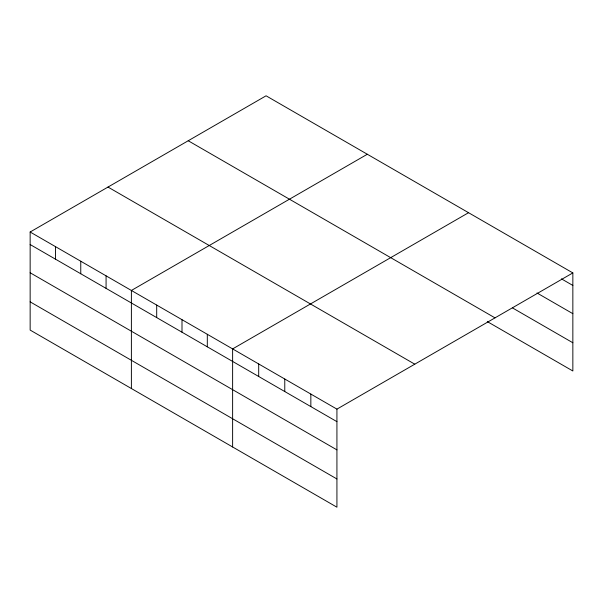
<?xml version="1.0" encoding="UTF-8"?>
<svg xmlns="http://www.w3.org/2000/svg" width="603" height="603" viewBox="0 0 603 603"><rect width="100%" height="100%" fill="white"/><g stroke="black" fill="none" stroke-linecap="round" stroke-linejoin="round"><path stroke-width="0.9" d="M336.926 449.883L336.926 409.128L30.15 232.012L30.15 330.082L336.926 507.198L336.926 449.883L30.15 272.767M487.292 321.587L572.85 370.988L572.85 272.918L266.074 95.802L30.15 232.012M367.31 154.255L131.386 290.465L131.386 388.528M468.546 212.701L232.622 348.911L232.622 446.974M336.926 409.128L572.85 272.918M561.438 278.857L572.85 285.445M536.994 292.975L572.85 313.673M512.55 307.945L572.85 342.76M188.219 140.755L494.995 317.871M108.005 187.066L414.781 364.182M30.15 244.539L336.926 421.655M30.15 301.854L336.926 478.97M310.846 394.076L310.846 406.603M284.774 379.023L284.774 391.551M258.695 363.963L258.695 376.491M207.311 334.296L207.311 346.823M182 319.688L182 332.215M156.697 305.073L156.697 317.6M106.075 275.85L106.075 288.377M80.764 261.242L80.764 273.77M55.461 246.627L55.461 259.154"/></g></svg>
